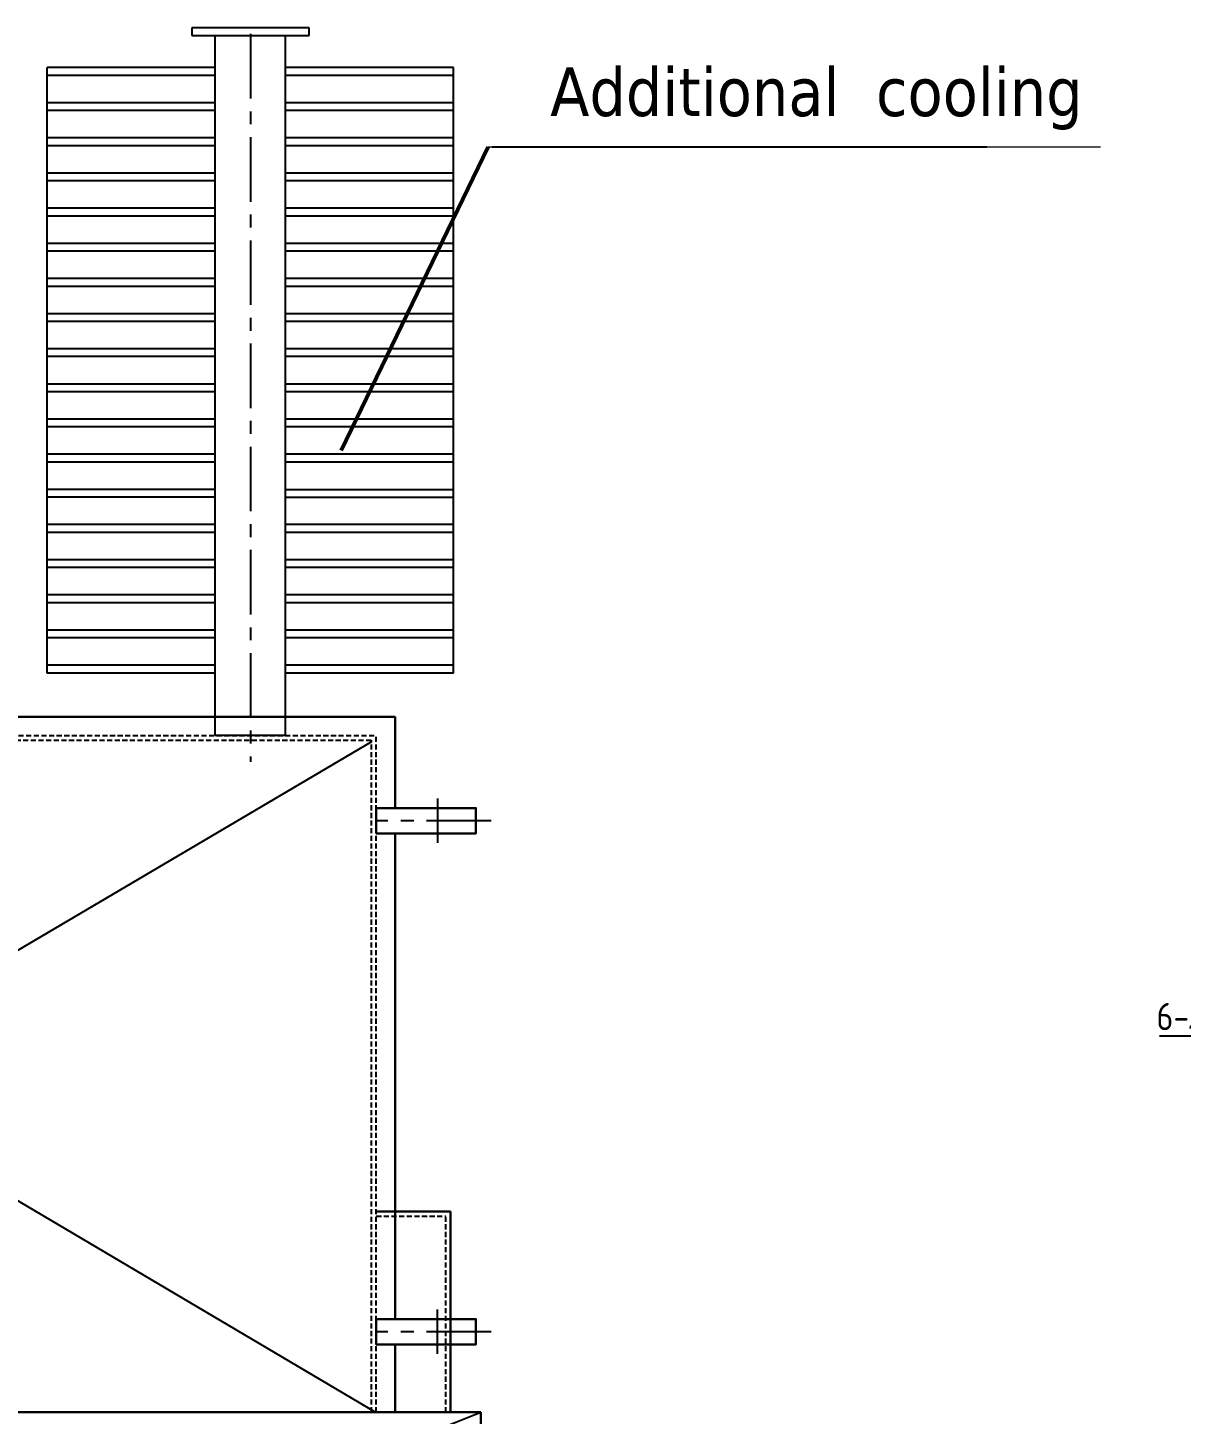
# Model space of a CAD drawing. Header units: millimetres. Extents: x 198356 to 209798, y -190593 to -183267.
# Drawn here: x 200981 to 202457, y -188132 to -186357 of the extents above; entities that cross this region are included whole.
import ezdxf

# ---------------------------------------------------------------- set-up
doc = ezdxf.new("R2010")
doc.units = ezdxf.units.MM
doc.header["$LTSCALE"] = 13
doc.linetypes.add('CENTERX2', pattern=[101.6, 63.5, -12.7, 12.7, -12.7])
doc.linetypes.add('DASHED', pattern=[0.75, 0.5, -0.25])
for name, color, linetype in [('1', 4, 'Continuous'), ('4虚线层', 6, 'DASHED'), ('粗实线', 4, 'Continuous')]:
    doc.layers.add(name, color=color, linetype=linetype)
for name, color, linetype, lineweight in [('1粗实线', 4, 'Continuous', 50), ('标注、文本', 3, 'Continuous', 25), ('铁心', 3, 'Continuous', 0)]:
    doc.layers.add(name, color=color, linetype=linetype, lineweight=lineweight)
doc.styles.get("Standard").update_dxf_attribs({"font": 'gbenor.shx', "bigfont": 'gbcbig.shx'})
doc.styles.add('Tahoma_txtstyle_30.40_0_0', font='tahoma.ttf')
doc.dimstyles.new('丁晓菲', dxfattribs={"dimscale": 10, "dimtxt": 3.5, "dimasz": 2.5, "dimexe": 1.5, "dimexo": 0, "dimgap": 0.5, "dimtad": 1, "dimtoh": 1, "dimtxsty": 'Standard', "dimcen": 2.5, "dimclrd": 3, "dimclre": 3, "dimclrt": 2, "dimadec": 0, "dimazin": 0, "dimtfac": 1, "dimtmove": 0, "dimatfit": 2, "dimfxl": 1, "dimarcsym": 0})

# ---------------------------------------------------------------- blocks, each defined once
blk = doc.blocks.new('*D16')
at = {"layer": 'Defpoints', "color": 0}
for p in [(202855.9, -187479.1), (202808.9, -187512.7)]:
    blk.add_point(p, dxfattribs=at)
at = {"layer": '标注、文本', "color": 3, "lineweight": -2}
for p, q in [((202876.2, -187464.6), (202896.6, -187450.1)), ((202855.9, -187479.1), (202808.9, -187512.7)), ((202788.5, -187527.2), (202618.9, -187648.3)), ((202618.9, -187648.3), (202429.2, -187648.3))]:
    blk.add_line(p, q, dxfattribs=at)
at = {"layer": '标注、文本', "color": 3}
for points in [[(202873.8, -187461.2), (202878.7, -187468), (202855.9, -187479.1)], [(202786.1, -187523.8), (202791, -187530.6), (202808.9, -187512.7)]]:
    blk.add_solid(points, dxfattribs=at)
at = {"layer": '标注、文本', "color": 2, "insert": (202521.6, -187624.8), "char_height": 35, "attachment_point": 5, "bg_fill": 3, "box_fill_scale": 1.1, "bg_fill_color": 256, "bg_fill_true_color": 13158600, "bg_fill_transparency": 2949174}
blk.add_mtext('6-%%C14［0.6]', dxfattribs=at)

msp = doc.modelspace()

# ---------------------------------------------------------------- linework, layer by layer
at = {"layer": '1', "ltscale": 5}
for p, q in [((201340.829, -186357.487), (201190.829, -186357.487)), ((201190.829, -186357.487), (201190.829, -186367.487)), ((201340.829, -186357.487), (201190.829, -186357.487)), ((201190.829, -186357.487), (201190.829, -186367.487)), ((201190.829, -186367.487), (201340.829, -186367.487)), ((201190.829, -186367.487), (201340.829, -186367.487)), ((201220.829, -187263.487), (201220.829, -186367.487)), ((201220.829, -187263.487), (201220.829, -186367.487)), ((201310.829, -187263.487), (201310.829, -186367.487)), ((201310.829, -187263.487), (201310.829, -186367.487)), ((201340.829, -186367.487), (201340.829, -186357.487)), ((201340.829, -186367.487), (201340.829, -186357.487)), ((201005.829, -187183.487), (201005.829, -186408.487)), ((201220.829, -186408.487), (201005.829, -186408.487)), ((201220.829, -186408.487), (201005.829, -186408.487)), ((201220.829, -186408.487), (201005.829, -186408.487)), ((201220.829, -186408.487), (201005.829, -186408.487)), ((201220.829, -186408.487), (201005.829, -186408.487)), ((201220.829, -186408.487), (201005.829, -186408.487)), ((201220.829, -186408.487), (201005.829, -186408.487)), ((201220.829, -186408.487), (201005.829, -186408.487)), ((201220.829, -186418.487), (201005.829, -186418.487)), ((201220.829, -186418.487), (201005.829, -186418.487)), ((201220.829, -186418.487), (201005.829, -186418.487)), ((201220.829, -186418.487), (201005.829, -186418.487)), ((201220.829, -186418.487), (201005.829, -186418.487)), ((201220.829, -186418.487), (201005.829, -186418.487)), ((201220.829, -186418.487), (201005.829, -186418.487)), ((201220.829, -186418.487), (201005.829, -186418.487)), ((201525.829, -186408.487), (201310.829, -186408.487)), ((201525.829, -186408.487), (201310.829, -186408.487)), ((201525.829, -186408.487), (201310.829, -186408.487)), ((201525.829, -186408.487), (201310.829, -186408.487)), ((201525.829, -186418.487), (201310.829, -186418.487)), ((201525.829, -186418.487), (201310.829, -186418.487)), ((201525.829, -186418.487), (201310.829, -186418.487)), ((201525.829, -186418.487), (201310.829, -186418.487)), ((201525.829, -187183.487), (201525.829, -186408.487)), ((201220.829, -186453.487), (201005.829, -186453.487)), ((201220.829, -186453.487), (201005.829, -186453.487)), ((201220.829, -186453.487), (201005.829, -186453.487)), ((201220.829, -186453.487), (201005.829, -186453.487)), ((201220.829, -186453.487), (201005.829, -186453.487)), ((201220.829, -186453.487), (201005.829, -186453.487)), ((201220.829, -186453.487), (201005.829, -186453.487)), ((201220.829, -186453.487), (201005.829, -186453.487)), ((201525.829, -186453.487), (201310.829, -186453.487)), ((201525.829, -186453.487), (201310.829, -186453.487)), ((201525.829, -186453.487), (201310.829, -186453.487)), ((201525.829, -186453.487), (201310.829, -186453.487)), ((201220.829, -186463.487), (201005.829, -186463.487)), ((201220.829, -186463.487), (201005.829, -186463.487)), ((201220.829, -186463.487), (201005.829, -186463.487)), ((201220.829, -186463.487), (201005.829, -186463.487)), ((201220.829, -186463.487), (201005.829, -186463.487)), ((201220.829, -186463.487), (201005.829, -186463.487)), ((201220.829, -186463.487), (201005.829, -186463.487)), ((201220.829, -186463.487), (201005.829, -186463.487)), ((201525.829, -186463.487), (201310.829, -186463.487)), ((201525.829, -186463.487), (201310.829, -186463.487)), ((201525.829, -186463.487), (201310.829, -186463.487)), ((201525.829, -186463.487), (201310.829, -186463.487)), ((201220.829, -186498.487), (201005.829, -186498.487)), ((201220.829, -186498.487), (201005.829, -186498.487)), ((201220.829, -186498.487), (201005.829, -186498.487)), ((201220.829, -186498.487), (201005.829, -186498.487)), ((201220.829, -186498.487), (201005.829, -186498.487)), ((201220.829, -186498.487), (201005.829, -186498.487)), ((201220.829, -186498.487), (201005.829, -186498.487)), ((201220.829, -186498.487), (201005.829, -186498.487)), ((201220.829, -186508.487), (201005.829, -186508.487)), ((201220.829, -186508.487), (201005.829, -186508.487)), ((201220.829, -186508.487), (201005.829, -186508.487)), ((201220.829, -186508.487), (201005.829, -186508.487)), ((201220.829, -186508.487), (201005.829, -186508.487)), ((201220.829, -186508.487), (201005.829, -186508.487)), ((201220.829, -186508.487), (201005.829, -186508.487)), ((201220.829, -186508.487), (201005.829, -186508.487)), ((201525.829, -186498.487), (201310.829, -186498.487)), ((201525.829, -186498.487), (201310.829, -186498.487)), ((201525.829, -186498.487), (201310.829, -186498.487)), ((201525.829, -186498.487), (201310.829, -186498.487)), ((201525.829, -186508.487), (201310.829, -186508.487)), ((201525.829, -186508.487), (201310.829, -186508.487)), ((201525.829, -186508.487), (201310.829, -186508.487)), ((201525.829, -186508.487), (201310.829, -186508.487)), ((201220.829, -186543.487), (201005.829, -186543.487)), ((201220.829, -186543.487), (201005.829, -186543.487)), ((201220.829, -186543.487), (201005.829, -186543.487)), ((201220.829, -186543.487), (201005.829, -186543.487)), ((201525.829, -186543.487), (201310.829, -186543.487)), ((201525.829, -186543.487), (201310.829, -186543.487)), ((201220.829, -186553.487), (201005.829, -186553.487)), ((201220.829, -186553.487), (201005.829, -186553.487)), ((201220.829, -186553.487), (201005.829, -186553.487)), ((201220.829, -186553.487), (201005.829, -186553.487)), ((201525.829, -186553.487), (201310.829, -186553.487)), ((201525.829, -186553.487), (201310.829, -186553.487)), ((201220.829, -186588.487), (201005.829, -186588.487)), ((201220.829, -186588.487), (201005.829, -186588.487)), ((201220.829, -186588.487), (201005.829, -186588.487)), ((201220.829, -186588.487), (201005.829, -186588.487)), ((201220.829, -186598.487), (201005.829, -186598.487)), ((201220.829, -186598.487), (201005.829, -186598.487)), ((201220.829, -186598.487), (201005.829, -186598.487)), ((201220.829, -186598.487), (201005.829, -186598.487)), ((201525.829, -186588.487), (201310.829, -186588.487)), ((201525.829, -186588.487), (201310.829, -186588.487)), ((201525.829, -186598.487), (201310.829, -186598.487)), ((201525.829, -186598.487), (201310.829, -186598.487)), ((201220.829, -186633.487), (201005.829, -186633.487)), ((201220.829, -186633.487), (201005.829, -186633.487)), ((201220.829, -186633.487), (201005.829, -186633.487)), ((201220.829, -186633.487), (201005.829, -186633.487)), ((201525.829, -186633.487), (201310.829, -186633.487)), ((201525.829, -186633.487), (201310.829, -186633.487)), ((201220.829, -186643.487), (201005.829, -186643.487)), ((201220.829, -186643.487), (201005.829, -186643.487)), ((201220.829, -186643.487), (201005.829, -186643.487)), ((201220.829, -186643.487), (201005.829, -186643.487)), ((201525.829, -186643.487), (201310.829, -186643.487)), ((201525.829, -186643.487), (201310.829, -186643.487)), ((201220.829, -186678.487), (201005.829, -186678.487)), ((201220.829, -186678.487), (201005.829, -186678.487)), ((201220.829, -186678.487), (201005.829, -186678.487)), ((201220.829, -186678.487), (201005.829, -186678.487)), ((201220.829, -186678.487), (201005.829, -186678.487)), ((201220.829, -186678.487), (201005.829, -186678.487)), ((201220.829, -186678.487), (201005.829, -186678.487)), ((201220.829, -186678.487), (201005.829, -186678.487)), ((201220.829, -186688.487), (201005.829, -186688.487)), ((201220.829, -186688.487), (201005.829, -186688.487)), ((201220.829, -186688.487), (201005.829, -186688.487)), ((201220.829, -186688.487), (201005.829, -186688.487)), ((201220.829, -186688.487), (201005.829, -186688.487)), ((201220.829, -186688.487), (201005.829, -186688.487)), ((201220.829, -186688.487), (201005.829, -186688.487)), ((201220.829, -186688.487), (201005.829, -186688.487)), ((201525.829, -186678.487), (201310.829, -186678.487)), ((201525.829, -186678.487), (201310.829, -186678.487)), ((201525.829, -186678.487), (201310.829, -186678.487)), ((201525.829, -186678.487), (201310.829, -186678.487)), ((201525.829, -186688.487), (201310.829, -186688.487)), ((201525.829, -186688.487), (201310.829, -186688.487)), ((201525.829, -186688.487), (201310.829, -186688.487)), ((201525.829, -186688.487), (201310.829, -186688.487)), ((201220.829, -186723.487), (201005.829, -186723.487)), ((201220.829, -186723.487), (201005.829, -186723.487)), ((201220.829, -186723.487), (201005.829, -186723.487)), ((201220.829, -186723.487), (201005.829, -186723.487)), ((201220.829, -186723.487), (201005.829, -186723.487)), ((201220.829, -186723.487), (201005.829, -186723.487)), ((201220.829, -186723.487), (201005.829, -186723.487)), ((201220.829, -186723.487), (201005.829, -186723.487)), ((201525.829, -186723.487), (201310.829, -186723.487)), ((201525.829, -186723.487), (201310.829, -186723.487)), ((201525.829, -186723.487), (201310.829, -186723.487)), ((201525.829, -186723.487), (201310.829, -186723.487)), ((201220.829, -186733.487), (201005.829, -186733.487)), ((201220.829, -186733.487), (201005.829, -186733.487)), ((201220.829, -186733.487), (201005.829, -186733.487)), ((201220.829, -186733.487), (201005.829, -186733.487)), ((201220.829, -186733.487), (201005.829, -186733.487)), ((201220.829, -186733.487), (201005.829, -186733.487)), ((201220.829, -186733.487), (201005.829, -186733.487)), ((201220.829, -186733.487), (201005.829, -186733.487)), ((201525.829, -186733.487), (201310.829, -186733.487)), ((201525.829, -186733.487), (201310.829, -186733.487)), ((201525.829, -186733.487), (201310.829, -186733.487)), ((201525.829, -186733.487), (201310.829, -186733.487)), ((201220.829, -186768.487), (201005.829, -186768.487)), ((201220.829, -186768.487), (201005.829, -186768.487)), ((201220.829, -186768.487), (201005.829, -186768.487)), ((201220.829, -186768.487), (201005.829, -186768.487)), ((201220.829, -186768.487), (201005.829, -186768.487)), ((201220.829, -186768.487), (201005.829, -186768.487)), ((201220.829, -186768.487), (201005.829, -186768.487)), ((201220.829, -186768.487), (201005.829, -186768.487)), ((201220.829, -186778.487), (201005.829, -186778.487)), ((201220.829, -186778.487), (201005.829, -186778.487)), ((201220.829, -186778.487), (201005.829, -186778.487)), ((201220.829, -186778.487), (201005.829, -186778.487)), ((201220.829, -186778.487), (201005.829, -186778.487)), ((201220.829, -186778.487), (201005.829, -186778.487)), ((201220.829, -186778.487), (201005.829, -186778.487)), ((201220.829, -186778.487), (201005.829, -186778.487)), ((201525.829, -186768.487), (201310.829, -186768.487)), ((201525.829, -186768.487), (201310.829, -186768.487)), ((201525.829, -186768.487), (201310.829, -186768.487)), ((201525.829, -186768.487), (201310.829, -186768.487)), ((201525.829, -186778.487), (201310.829, -186778.487)), ((201525.829, -186778.487), (201310.829, -186778.487)), ((201525.829, -186778.487), (201310.829, -186778.487)), ((201525.829, -186778.487), (201310.829, -186778.487)), ((201220.829, -186813.487), (201005.829, -186813.487)), ((201220.829, -186813.487), (201005.829, -186813.487)), ((201220.829, -186813.487), (201005.829, -186813.487)), ((201220.829, -186813.487), (201005.829, -186813.487)), ((201525.829, -186813.487), (201310.829, -186813.487)), ((201525.829, -186813.487), (201310.829, -186813.487)), ((201220.829, -186823.487), (201005.829, -186823.487)), ((201220.829, -186823.487), (201005.829, -186823.487)), ((201220.829, -186823.487), (201005.829, -186823.487)), ((201220.829, -186823.487), (201005.829, -186823.487)), ((201525.829, -186823.487), (201310.829, -186823.487)), ((201525.829, -186823.487), (201310.829, -186823.487)), ((201220.829, -186858.487), (201005.829, -186858.487)), ((201220.829, -186858.487), (201005.829, -186858.487)), ((201220.829, -186858.487), (201005.829, -186858.487)), ((201220.829, -186858.487), (201005.829, -186858.487)), ((201220.829, -186868.487), (201005.829, -186868.487)), ((201220.829, -186868.487), (201005.829, -186868.487)), ((201220.829, -186868.487), (201005.829, -186868.487)), ((201220.829, -186868.487), (201005.829, -186868.487)), ((201525.829, -186858.487), (201310.829, -186858.487)), ((201525.829, -186858.487), (201310.829, -186858.487)), ((201525.829, -186868.487), (201310.829, -186868.487)), ((201525.829, -186868.487), (201310.829, -186868.487)), ((201220.829, -186903.487), (201005.829, -186903.487)), ((201220.829, -186903.487), (201005.829, -186903.487)), ((201220.829, -186903.487), (201005.829, -186903.487)), ((201220.829, -186903.487), (201005.829, -186903.487)), ((201525.829, -186903.487), (201310.829, -186903.487)), ((201525.829, -186903.487), (201310.829, -186903.487)), ((201220.829, -186913.487), (201005.829, -186913.487)), ((201220.829, -186913.487), (201005.829, -186913.487)), ((201220.829, -186913.487), (201005.829, -186913.487)), ((201220.829, -186913.487), (201005.829, -186913.487)), ((201525.829, -186913.487), (201310.829, -186913.487)), ((201525.829, -186913.487), (201310.829, -186913.487)), ((201220.829, -186948.487), (201005.829, -186948.487)), ((201220.829, -186948.487), (201005.829, -186948.487)), ((201220.829, -186948.487), (201005.829, -186948.487)), ((201220.829, -186948.487), (201005.829, -186948.487)), ((201310.829, -186948.487), (201525.829, -186948.487)), ((201310.829, -186948.487), (201525.829, -186948.487)), ((201310.829, -186948.487), (201525.829, -186948.487)), ((201310.829, -186948.487), (201525.829, -186948.487)), ((201220.829, -186958.487), (201005.829, -186958.487)), ((201220.829, -186958.487), (201005.829, -186958.487)), ((201220.829, -186958.487), (201005.829, -186958.487)), ((201220.829, -186958.487), (201005.829, -186958.487)), ((201220.829, -186958.487), (201005.829, -186958.487)), ((201220.829, -186958.487), (201005.829, -186958.487)), ((201310.829, -186958.487), (201525.829, -186958.487)), ((201310.829, -186958.487), (201525.829, -186958.487)), ((201310.829, -186958.487), (201525.829, -186958.487)), ((201310.829, -186958.487), (201525.829, -186958.487)), ((201310.829, -186958.487), (201525.829, -186958.487)), ((201310.829, -186958.487), (201525.829, -186958.487)), ((201220.829, -186993.487), (201005.829, -186993.487)), ((201220.829, -186993.487), (201005.829, -186993.487)), ((201220.829, -186993.487), (201005.829, -186993.487)), ((201220.829, -186993.487), (201005.829, -186993.487)), ((201220.829, -186993.487), (201005.829, -186993.487)), ((201220.829, -186993.487), (201005.829, -186993.487)), ((201220.829, -186993.487), (201005.829, -186993.487)), ((201220.829, -186993.487), (201005.829, -186993.487)), ((201220.829, -187003.487), (201005.829, -187003.487)), ((201220.829, -187003.487), (201005.829, -187003.487)), ((201220.829, -187003.487), (201005.829, -187003.487)), ((201220.829, -187003.487), (201005.829, -187003.487)), ((201220.829, -187003.487), (201005.829, -187003.487)), ((201220.829, -187003.487), (201005.829, -187003.487)), ((201220.829, -187003.487), (201005.829, -187003.487)), ((201220.829, -187003.487), (201005.829, -187003.487)), ((201525.829, -186993.487), (201310.829, -186993.487)), ((201525.829, -186993.487), (201310.829, -186993.487)), ((201525.829, -186993.487), (201310.829, -186993.487)), ((201525.829, -186993.487), (201310.829, -186993.487)), ((201525.829, -187003.487), (201310.829, -187003.487)), ((201525.829, -187003.487), (201310.829, -187003.487)), ((201525.829, -187003.487), (201310.829, -187003.487)), ((201525.829, -187003.487), (201310.829, -187003.487)), ((201220.829, -187038.487), (201005.829, -187038.487)), ((201220.829, -187038.487), (201005.829, -187038.487)), ((201220.829, -187038.487), (201005.829, -187038.487)), ((201220.829, -187038.487), (201005.829, -187038.487)), ((201220.829, -187038.487), (201005.829, -187038.487)), ((201220.829, -187038.487), (201005.829, -187038.487)), ((201220.829, -187038.487), (201005.829, -187038.487)), ((201220.829, -187038.487), (201005.829, -187038.487)), ((201525.829, -187038.487), (201310.829, -187038.487)), ((201525.829, -187038.487), (201310.829, -187038.487)), ((201525.829, -187038.487), (201310.829, -187038.487)), ((201525.829, -187038.487), (201310.829, -187038.487)), ((201220.829, -187048.487), (201005.829, -187048.487)), ((201220.829, -187048.487), (201005.829, -187048.487)), ((201220.829, -187048.487), (201005.829, -187048.487)), ((201220.829, -187048.487), (201005.829, -187048.487)), ((201220.829, -187048.487), (201005.829, -187048.487)), ((201220.829, -187048.487), (201005.829, -187048.487)), ((201220.829, -187048.487), (201005.829, -187048.487)), ((201220.829, -187048.487), (201005.829, -187048.487)), ((201525.829, -187048.487), (201310.829, -187048.487)), ((201525.829, -187048.487), (201310.829, -187048.487)), ((201525.829, -187048.487), (201310.829, -187048.487)), ((201525.829, -187048.487), (201310.829, -187048.487)), ((201220.829, -187083.487), (201005.829, -187083.487)), ((201220.829, -187083.487), (201005.829, -187083.487)), ((201220.829, -187083.487), (201005.829, -187083.487)), ((201220.829, -187083.487), (201005.829, -187083.487)), ((201220.829, -187083.487), (201005.829, -187083.487)), ((201220.829, -187083.487), (201005.829, -187083.487)), ((201220.829, -187083.487), (201005.829, -187083.487)), ((201220.829, -187083.487), (201005.829, -187083.487)), ((201220.829, -187093.487), (201005.829, -187093.487)), ((201220.829, -187093.487), (201005.829, -187093.487)), ((201220.829, -187093.487), (201005.829, -187093.487)), ((201220.829, -187093.487), (201005.829, -187093.487)), ((201220.829, -187093.487), (201005.829, -187093.487)), ((201220.829, -187093.487), (201005.829, -187093.487)), ((201220.829, -187093.487), (201005.829, -187093.487)), ((201220.829, -187093.487), (201005.829, -187093.487)), ((201525.829, -187083.487), (201310.829, -187083.487)), ((201525.829, -187083.487), (201310.829, -187083.487)), ((201525.829, -187083.487), (201310.829, -187083.487)), ((201525.829, -187083.487), (201310.829, -187083.487)), ((201525.829, -187093.487), (201310.829, -187093.487)), ((201525.829, -187093.487), (201310.829, -187093.487)), ((201525.829, -187093.487), (201310.829, -187093.487)), ((201525.829, -187093.487), (201310.829, -187093.487)), ((201220.829, -187128.487), (201005.829, -187128.487)), ((201220.829, -187128.487), (201005.829, -187128.487)), ((201220.829, -187128.487), (201005.829, -187128.487)), ((201220.829, -187128.487), (201005.829, -187128.487)), ((201220.829, -187128.487), (201005.829, -187128.487)), ((201220.829, -187128.487), (201005.829, -187128.487)), ((201220.829, -187128.487), (201005.829, -187128.487)), ((201220.829, -187128.487), (201005.829, -187128.487)), ((201525.829, -187128.487), (201310.829, -187128.487)), ((201525.829, -187128.487), (201310.829, -187128.487)), ((201525.829, -187128.487), (201310.829, -187128.487)), ((201525.829, -187128.487), (201310.829, -187128.487)), ((201220.829, -187138.487), (201005.829, -187138.487)), ((201220.829, -187138.487), (201005.829, -187138.487)), ((201220.829, -187138.487), (201005.829, -187138.487)), ((201220.829, -187138.487), (201005.829, -187138.487)), ((201220.829, -187138.487), (201005.829, -187138.487)), ((201220.829, -187138.487), (201005.829, -187138.487)), ((201220.829, -187138.487), (201005.829, -187138.487)), ((201220.829, -187138.487), (201005.829, -187138.487)), ((201525.829, -187138.487), (201310.829, -187138.487)), ((201525.829, -187138.487), (201310.829, -187138.487)), ((201525.829, -187138.487), (201310.829, -187138.487)), ((201525.829, -187138.487), (201310.829, -187138.487)), ((201220.829, -187173.487), (201005.829, -187173.487)), ((201220.829, -187173.487), (201005.829, -187173.487)), ((201220.829, -187173.487), (201005.829, -187173.487)), ((201220.829, -187173.487), (201005.829, -187173.487)), ((201220.829, -187183.487), (201005.829, -187183.487)), ((201220.829, -187183.487), (201005.829, -187183.487)), ((201220.829, -187183.487), (201005.829, -187183.487)), ((201220.829, -187183.487), (201005.829, -187183.487)), ((201525.829, -187173.487), (201310.829, -187173.487)), ((201525.829, -187173.487), (201310.829, -187173.487)), ((201525.829, -187183.487), (201310.829, -187183.487)), ((201525.829, -187183.487), (201310.829, -187183.487)), ((201310.829, -187200.569), (201310.829, -187200.569)), ((201310.829, -187200.569), (201310.829, -187200.569)), ((201310.829, -187263.487), (201220.829, -187263.487))]:
    msp.add_line(p, q, dxfattribs=at)
at = {"layer": '1', "color": 1, "linetype": 'CENTERX2', "lineweight": -3, "ltscale": 0.1}
for p, q in [((201265.829, -186365.487), (201265.829, -187297.195)), ((201265.829, -186365.487), (201265.829, -187297.195)), ((201505.366, -187344.118), (201505.366, -187400.85)), ((201573.796, -187372.484), (201426.829, -187372.484)), ((201505.366, -188054.855), (201505.366, -187998.124)), ((201573.796, -188026.49), (201426.829, -188026.49))]:
    msp.add_line(p, q, dxfattribs=at)
at = {"layer": '1粗实线', "color": 3, "linetype": 'ByBlock'}
msp.add_line((201569.938, -186509.742), (201381.864, -186898.487), dxfattribs=at)
at = {"layer": '4虚线层'}
for p, q in [((199964.829, -187263.487), (201426.829, -187263.487)), ((199970.829, -187269.487), (201420.829, -187269.487)), ((201420.829, -188129.487), (201420.829, -187269.487)), ((201426.829, -188129.487), (201426.829, -187263.487)), ((201426.829, -187878.586), (201515.829, -187878.586)), ((201515.829, -188129.487), (201515.829, -187878.586))]:
    msp.add_line(p, q, dxfattribs=at)
at = {"layer": '标注、文本'}
for p, q in [((201574.938, -186509.742), (202207.946, -186509.742)), ((199862.609, -188804.487), (201560.829, -188129.487))]:
    msp.add_line(p, q, dxfattribs=at)
at = {"layer": '标注、文本', "color": 4, "lineweight": 30}
for p, q in [((199940.829, -187239.487), (201450.829, -187239.487)), ((201450.829, -187356.185), (201450.829, -187239.487)), ((201450.829, -188010.19), (201450.829, -187388.784)), ((201450.829, -188129.487), (201450.829, -188042.789)), ((199830.829, -188129.487), (201560.829, -188129.487)), ((201560.829, -188129.487), (201560.829, -188194.487))]:
    msp.add_line(p, q, dxfattribs=at)
at = {"layer": '标注、文本', "ltscale": 16.7707}
for p, q in [((201420.829, -187271.545), (199965.829, -188129.487)), ((199970.829, -187269.487), (201425.829, -188129.487))]:
    msp.add_line(p, q, dxfattribs=at)
at = {"layer": '粗实线', "lineweight": 30}
for p in [(201426.829, -187872.586), (201521.829, -188129.487)]:
    msp.add_line(p, (201521.829, -187872.586), dxfattribs=at)
for points in [[(201426.829, -187388.784), (201426.829, -187356.185), (201554.429, -187356.185), (201554.429, -187388.784)], [(201426.829, -187388.784), (201426.829, -187356.185), (201554.429, -187356.185), (201554.429, -187388.784)], [(201426.829, -188010.19), (201426.829, -188042.789), (201554.429, -188042.789), (201554.429, -188010.19)], [(201426.829, -188010.19), (201426.829, -188042.789), (201554.429, -188042.789), (201554.429, -188010.19)]]:
    msp.add_lwpolyline(points, close=True, dxfattribs=at)
at = {"layer": '铁心'}
msp.add_line((201569.938, -186509.742), (202353.595, -186509.742), dxfattribs=at)

# ---------------------------------------------------------------- texts
at = {"layer": '铁心', "insert": (201649.329, -186408.223), "char_height": 62.30684, "width": 813.1404, "attachment_point": 1, "style": 'Tahoma_txtstyle_30.40_0_0'}
msp.add_mtext('Additional  cooling', dxfattribs=at)

# ---------------------------------------------------------------- dimensions: what is measured, and where the dimension line sits
at = {"layer": '标注、文本'}
dim = msp.add_diameter_dim_2p(p1=(202855.898, -187479.11), p2=(202808.895, -187512.664), text='6-%%C14［0.6]', dimstyle='丁晓菲', override={"dimtfill": 1, "dimarcsym": 1}, dxfattribs=at)
dim.commit()
dim.dimension.update_dxf_attribs({"geometry": '*D16', "text_midpoint": (202521.579, -187648.266), "dimtype": 163})

doc.saveas('drawing.dxf')
